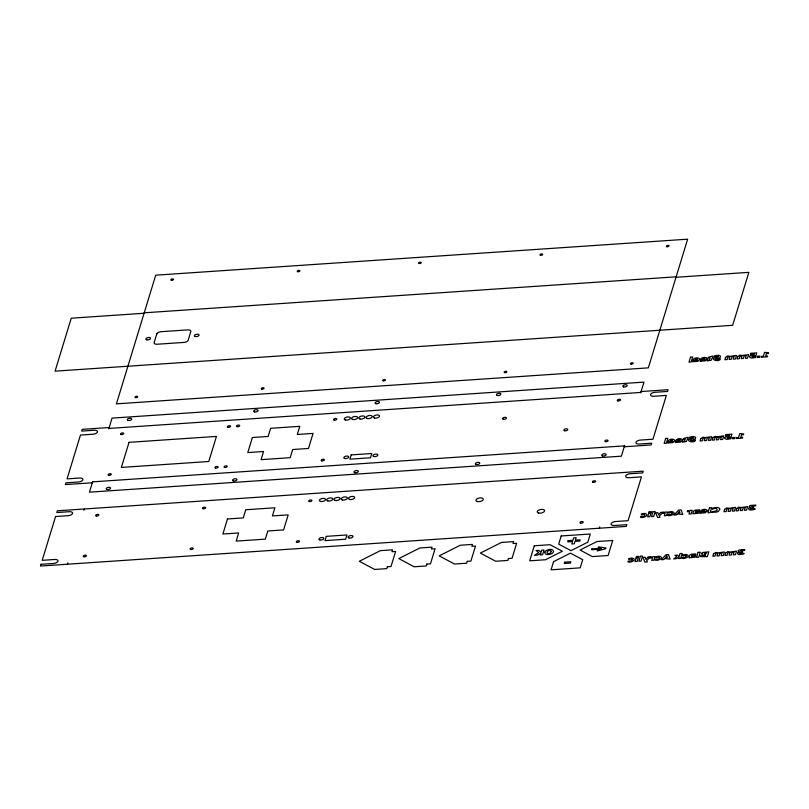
<?xml version="1.0" encoding="UTF-8"?>
<svg xmlns="http://www.w3.org/2000/svg" width="809" height="809" viewBox="0 0 809 809"><rect width="100%" height="100%" fill="white"/><g stroke="black" fill="none" stroke-linecap="round" stroke-linejoin="round"><path stroke-width="1.21" d="M624.649 445.395L621.363 456.175L89.435 492.175L92.732 481.395M640.688 392.901L643.984 382.121L112.057 418.122L108.76 428.901M676.011 277.275L687.64 239.181L155.722 275.181L116.415 403.853L648.343 367.852L676.011 277.275L748.851 272.34L732.671 325.299L55.073 371.159L71.243 318.2L144.083 313.265M67.43 564.217L67.845 562.852M83.883 510.358L84.298 508.982M599.358 528.226L599.772 526.851M642.629 513.654L641.406 513.948C640.243 516.253 645.006 512.714 644.854 515.303C644.136 517.679 640.657 515.111 640.415 517.173C642.912 518.69 650.264 514.969 645.238 513.513A5.309 2.548 -10.8 0 0 642.629 513.654M144.224 312.81L676.142 276.809M109.185 427.526L82.205 429.357L81.669 431.096L94.188 430.246A3.954 1.901 -10.8 0 1 97.434 431.976A3.954 1.901 -10.8 0 1 92.974 434.231L80.455 435.07L67.076 478.877L79.595 478.028A3.954 1.901 -10.8 0 1 82.842 479.757A3.954 1.901 -10.8 0 1 78.382 482.012L65.863 482.852L65.327 484.591L92.307 482.771M641.102 391.536L668.082 389.705L667.556 391.445L655.037 392.284A3.954 1.901 -10.8 0 0 650.578 394.539A3.954 1.901 -10.8 0 0 653.824 396.268L666.343 395.419L652.964 439.226L640.445 440.066A3.954 1.901 -10.8 0 0 635.975 442.321A3.954 1.901 -10.8 0 0 639.221 444.05L651.741 443.201L651.215 444.94L624.235 446.77M108.912 428.436L640.829 392.436M714.337 437.022L722.053 436.496M92.59 481.861L624.508 445.86M738.212 550.919L739.537 551.92L738.182 552.335A1.952 0.94 -10.8 0 0 737.414 552.911C737.252 555.672 742.116 554.165 743.764 553.943C746.404 552.234 733.49 554.468 742.318 552.203C743.683 550.535 739.709 552.153 740.68 550.717C741.964 549.544 744.674 551.748 744.836 549.594L739.436 549.948A1.952 0.94 -10.8 0 0 738.364 550.636L738.212 550.919M749.326 506.383L750.641 507.385L749.296 507.799A1.952 0.94 -10.8 0 0 748.527 508.376C748.355 511.136 753.219 509.63 754.878 509.407C757.507 507.698 744.593 509.933 753.432 507.678C754.797 505.999 750.823 507.617 751.783 506.181C753.078 505.008 755.778 507.213 755.95 505.059L750.55 505.413A1.952 0.94 -10.8 0 0 749.468 506.1L749.326 506.383M690.532 440.359L692.817 440.652A5.35 2.569 -10.8 0 0 695.356 439.904L695.214 441.026C691.958 443.463 684.333 439.944 691.483 438.7C697.651 436.809 688.044 439.034 689.521 437.244C696.519 434.959 698.521 439.348 690.532 440.359M715.358 359.095L717.644 359.388A5.35 2.569 -10.8 0 0 720.182 358.64L720.04 359.762C716.784 362.189 709.159 358.68 716.299 357.436C722.477 355.545 712.871 357.76 714.347 355.98C721.345 353.685 723.347 358.084 715.358 359.095M701.706 553.407L702.657 554.367L700.382 555.975A2.528 1.214 -10.8 0 0 701.049 556.653L707.359 556.602L708.815 551.839L702.96 552.436A1.82 0.88 -10.8 0 0 701.848 553.113L701.706 553.407M693.616 556.279L691.382 556.764L691.614 556.016L693.616 556.279M697.419 512.239L695.184 512.724L695.416 511.976L697.419 512.239M632.234 559.494C632.173 562.437 627.976 559.737 627.764 561.81C630.262 563.327 637.623 559.616 632.587 558.149A5.309 2.548 -10.8 0 0 629.978 558.291L628.755 558.584C627.784 560.829 631.445 557.694 632.234 559.494M659.416 557.664C659.355 560.597 655.159 557.897 654.946 559.98C657.444 561.486 664.806 557.775 659.77 556.309A5.309 2.548 -10.8 0 0 657.161 556.45L655.937 556.754C654.966 558.989 658.637 555.854 659.416 557.664M672.067 513.017C672.006 515.95 667.809 513.26 667.597 515.333C670.095 516.85 677.446 513.128 672.421 511.672A5.309 2.548 -10.8 0 0 669.812 511.814L668.588 512.107C667.617 514.352 671.278 511.217 672.067 513.017M686.184 555.844C686.123 558.786 681.926 556.086 681.714 558.159C684.212 559.676 691.574 555.965 686.538 554.499A5.309 2.548 -10.8 0 0 683.929 554.64L682.705 554.934C681.734 557.179 685.395 554.044 686.184 555.844M702.809 555.459L705.317 555.884L705.681 554.691L702.809 555.459M699.613 511.986L699.461 512.572A2.124 1.021 -10.8 0 1 698.713 513.189L692.747 513.816L693.626 511.066L695.113 510.196L699.755 509.892L699.492 510.762L695.619 511.288L699.613 511.986M695.801 556.026L695.659 556.612A2.124 1.021 -10.8 0 1 694.911 557.229L688.934 557.856L689.824 555.105L691.311 554.236L695.952 553.932L695.679 554.802L691.806 555.328L695.801 556.026M724.601 437.73C725.016 440.339 729.152 438.913 730.931 438.7L731.245 437.659L727.776 438.245L726.917 437.618L731.114 436.82L731.933 434.15L725.815 434.564L725.542 435.464L729.465 435.191L729.222 435.99L726.077 436.466L724.601 437.73M749.427 356.466C749.832 359.065 753.978 357.649 755.758 357.436L756.071 356.395L752.592 356.981L751.743 356.344L755.94 355.555L756.759 352.876L750.641 353.29L750.368 354.19L754.291 353.927L754.049 354.726L750.894 355.191L749.427 356.466M675.009 440.521L672.815 442.644L667.647 442.968C668.568 441.38 678.67 441.754 667.951 441.593C668.639 438.933 673.786 438.185 675.009 440.521M682.553 440.005L680.359 442.129L675.191 442.462C676.102 440.875 686.204 441.249 675.495 441.087C676.182 438.417 681.33 437.669 682.553 440.005M699.836 359.257L697.641 361.38L692.474 361.704C693.384 360.116 703.486 360.49 692.777 360.329C693.465 357.659 698.602 356.911 699.836 359.257M707.369 358.741L705.185 360.865L700.018 361.188C700.928 359.601 711.03 359.975 700.311 359.813C701.009 357.153 706.146 356.405 707.369 358.741M707.4 510.671L705.205 512.795L700.038 513.118C700.958 511.531 711.06 511.905 700.341 511.743C701.029 509.083 706.176 508.335 707.4 510.671M719.818 509.124L718.594 511.167A4.025 1.931 -10.8 0 1 716.37 512.148L711.455 512.239C711.687 511.025 720.182 511.601 716.218 508.416A2.66 1.274 -10.8 0 0 714.489 508.527L712.375 509.225L712.719 508.092L716.936 507.455L719.059 507.931L719.818 509.124M544.679 552.294C544.993 556.198 552.456 554.701 553.629 551.698C553.316 547.784 545.842 549.291 544.679 552.294M551.313 551.465L550.241 553.113A1.78 0.849 -10.8 0 1 549.068 553.528A1.942 0.93 -10.8 0 1 547.905 553.538C544.831 552.092 550.707 548.522 551.313 551.465M40.976 564.308L40.45 566.047L626.328 526.396L626.864 524.657L614.344 525.506A3.954 1.901 -10.8 0 1 611.098 523.777A3.954 1.901 -10.8 0 1 615.558 521.522L628.077 520.683L641.456 476.875L628.937 477.725A3.954 1.901 -10.8 0 1 625.691 475.995A3.954 1.901 -10.8 0 1 630.15 473.74L642.67 472.901L643.206 471.162L57.318 510.813L56.792 512.542L69.311 511.703A3.954 1.901 -10.8 0 1 72.557 513.432A3.954 1.901 -10.8 0 1 68.098 515.677L55.578 516.526L42.199 560.334L54.719 559.484A3.954 1.901 -10.8 0 1 57.965 561.213A3.954 1.901 -10.8 0 1 53.495 563.469L40.976 564.308M156.835 333.814L154.145 342.591A3.742 1.8 -10.8 0 0 157.219 344.229L183.926 342.419A3.742 1.8 -10.8 0 0 188.143 340.296L190.823 331.518A3.742 1.8 -10.8 0 0 187.759 329.88L161.052 331.69A3.742 1.8 -10.8 0 0 156.835 333.814M129.035 442.331L121.37 467.42L208.783 461.504L216.448 436.415L129.035 442.331M227.491 518.974L222.89 534.021L238.675 532.949L236.188 541.11L265.322 539.138L267.809 530.987L283.595 529.915L288.186 514.868L272.411 515.93L274.898 507.779L245.764 509.751L243.276 517.902L227.491 518.974M252.368 437.517L247.776 452.565L263.552 451.503L261.064 459.654L290.198 457.682L292.696 449.531L308.472 448.459L313.073 433.412L297.287 434.473L299.775 426.323L270.641 428.295L268.153 436.445L252.368 437.517M326.3 536.357L324.996 540.624L345.635 539.219L346.94 534.961L326.3 536.357M351.177 454.901L349.882 459.168L370.512 457.763L371.816 453.505L351.177 454.901M387.369 566.745L386.793 568.626L374.658 569.455L359.317 561.274L380.402 550.636L392.547 549.817L391.971 551.698L395.611 551.455L391.01 566.502L387.369 566.745M426.828 564.075L426.252 565.956L414.107 566.785L398.776 558.604L419.861 547.966L431.996 547.147L431.419 549.028L435.07 548.785L430.469 563.833L426.828 564.075M467.258 561.345L466.682 563.226L454.537 564.045L439.206 555.874L460.281 545.236L472.426 544.417L471.849 546.297L475.49 546.045L470.899 561.092L467.258 561.345M508.406 558.554L507.83 560.435L495.695 561.264L480.354 553.083L501.438 542.445L513.584 541.625L513.007 543.506L516.648 543.264L512.046 558.311L508.406 558.554M534.294 545.772L529.693 560.819L545.478 559.757L562.346 551.242L550.069 544.71L534.294 545.772M540.756 553.316L540.26 554.934L542.576 554.772L544.032 550.009L541.717 550.16L541.069 552.284L538.764 550.363L536.084 550.545L538.693 552.537L534.486 555.318L537.287 555.136L540.756 553.316M561.183 535.973L558.695 544.123L570.962 550.656L587.83 542.151L590.317 534.001L561.183 535.973M553.568 561.658L551.081 569.819L580.215 567.847L582.713 559.686L570.436 553.154L553.568 561.658M568.161 540.634L567.787 541.878L572.55 541.555L571.801 543.992L574.259 543.83L575.007 541.383L579.77 541.059L580.144 539.825L575.381 540.149L576.129 537.702L573.672 537.874L572.924 540.311L568.161 540.634M564.672 562.164L564.267 563.499L570.436 563.074L570.841 561.739L564.672 562.164M591.905 548.866L591.642 549.756L601.208 549.109L597.517 550.069L597.244 550.949L605.729 548.704L605.951 548.006L598.508 546.833L598.235 547.723L601.461 548.219L591.905 548.866M612.716 540.463L608.115 555.52L592.34 556.582L580.063 550.049L596.931 541.534L612.716 540.463M665.696 438.417L664.179 443.403L666.353 443.251L667.87 438.276L665.696 438.417M690.522 357.153L689.005 362.139L691.169 361.987L692.696 357.002L690.522 357.153M648.788 513.26L647.696 516.86L649.86 516.718L650.962 513.118L648.788 513.26M649.152 511.885L648.889 512.754L651.184 512.603L651.447 511.723L649.152 511.885M636.147 557.907L635.045 561.497L637.209 561.355L638.311 557.755L636.147 557.907M636.501 556.521L636.238 557.391L638.534 557.239L638.797 556.37L636.501 556.521M653.045 511.622L651.528 516.607L653.692 516.455L655.219 511.47L653.045 511.622M640.394 556.258L638.877 561.244L641.052 561.092L642.568 556.107L640.394 556.258M682.574 441.35L682.331 442.139L686.356 441.532L687.438 439.075L688.267 439.014L687.994 437.264L683.413 438.579L683.18 439.358L685.274 439.216L684.596 441.087L682.574 441.35M707.39 360.086L707.157 360.875L711.182 360.268L712.264 357.8L713.093 357.75L712.82 355.99L708.239 357.315L708.006 358.094L710.09 357.952L709.705 359.226L709.058 360.015L707.39 360.086M662.935 512.309L662.611 513.371L665.079 513.331L664.341 515.737L666.515 515.586L667.617 511.986L662.935 512.309M650.284 556.946L649.961 558.008L652.428 557.967L651.7 560.374L653.864 560.222L654.966 556.632L650.284 556.946M700.796 438.63L700.078 440.976L702.263 440.824L702.97 438.579L704.073 437.993L705.023 438.144L704.245 440.693L706.429 440.541L707.137 438.296L708.239 437.709L709.2 437.861L708.411 440.409L710.585 440.258L711.687 436.668L705.428 437.598L702.849 437.184L700.796 438.63M725.622 357.366L724.904 359.702L727.089 359.56L727.797 357.315L728.899 356.729L729.849 356.87L729.071 359.429L731.255 359.277L731.963 357.032L733.065 356.445L734.016 356.587L733.237 359.145L735.411 358.994L736.514 355.394L730.254 356.334L727.675 355.92L725.622 357.366M687.559 510.641L687.235 511.703L689.703 511.662L688.965 514.069L691.139 513.917L692.231 510.327L687.559 510.641M712.911 437.811L712.193 440.157L714.377 440.005L715.085 437.76L716.187 437.173L717.138 437.325L716.359 439.874L718.544 439.722L719.252 437.477L720.354 436.89L721.304 437.042L720.526 439.59L722.7 439.439L723.802 435.849L717.543 436.779L714.964 436.364L712.911 437.811M737.727 356.547L737.019 358.883L739.204 358.741L739.901 356.496L741.014 355.909L741.964 356.051L741.186 358.599L743.37 358.458L744.078 356.213L745.18 355.626L746.131 355.768L745.352 358.326L747.526 358.175L748.618 354.575L742.369 355.515L739.78 355.1L737.727 356.547M678.872 557.229L678.458 558.564L680.632 558.412L682.159 553.427L679.985 553.578L679.135 556.37L677.507 555.105L674.939 555.277L676.9 556.663L673.664 558.888L676.243 558.716L678.872 557.229M709.463 507.799L707.946 512.785L710.11 512.633L711.637 507.658L709.463 507.799M732.893 437.517L732.509 438.781L734.703 438.63L735.088 437.376L732.893 437.517M757.709 356.253L757.325 357.507L759.52 357.366L759.904 356.102L757.709 356.253M698.116 552.355L696.6 557.33L698.764 557.189L700.291 552.203L698.116 552.355M736.615 437.689L736.362 438.518L742.46 438.104L742.723 437.275L740.771 437.406L741.54 434.878L743.491 434.746L743.724 433.968L739.729 433.604L738.516 437.558L736.615 437.689M761.441 356.415L761.188 357.254L767.286 356.84L767.539 356L765.597 356.132L766.366 353.614L768.307 353.482L768.55 352.704L764.545 352.34L763.342 356.284L761.441 356.415M706.237 552.871C705.256 555.722 702.303 552.274 706.237 552.871M724.631 509.357L723.924 511.703L726.098 511.551L726.806 509.306L727.918 508.73L728.869 508.871L728.09 511.419L730.274 511.278L730.972 509.033L732.084 508.446L733.035 508.588L732.256 511.136L734.42 510.995L735.523 507.395L729.263 508.335L726.684 507.91L724.631 509.357M713.528 553.892L712.81 556.238L714.994 556.086L715.692 553.841L716.804 553.265L717.755 553.407L716.976 555.955L719.161 555.813L719.868 553.558L720.971 552.982L721.921 553.123L721.143 555.672L723.317 555.53L724.409 551.93L718.159 552.871L715.571 552.446L713.528 553.892M736.746 508.537L736.028 510.883L738.212 510.732L738.92 508.487L740.023 507.91L740.973 508.052L740.195 510.6L742.379 510.449L743.087 508.204L744.189 507.627L745.15 507.769L744.371 510.317L746.535 510.176L747.637 506.576L741.378 507.516L738.799 507.091L736.746 508.537M725.633 553.073L724.925 555.419L727.099 555.267L727.807 553.022L728.919 552.436L729.87 552.587L729.091 555.136L731.275 554.984L731.983 552.739L733.085 552.163L734.036 552.304L733.257 554.853L735.421 554.711L736.524 551.111L730.264 552.051L727.685 551.627L725.633 553.073M695.305 359.186C698.046 360.703 698.157 357.548 695.305 359.186M702.849 358.68C705.59 360.197 705.691 357.032 702.849 358.68M670.479 440.45C673.23 441.977 673.331 438.812 670.479 440.45M678.023 439.944C680.763 441.461 680.875 438.306 678.023 439.944M702.869 510.61C705.62 512.127 705.721 508.962 702.869 510.61M677.264 513.907L676.395 514.918L674.008 515.08L678.579 510.105L681.117 509.933L682.776 514.484L677.264 513.907M664.624 558.544L663.744 559.555L661.357 559.717L665.938 554.741L668.467 554.569L670.125 559.13L664.624 558.544M679.459 511.369L678.043 513.007L679.924 512.876L679.459 511.369M666.818 556.005L665.392 557.644L667.273 557.522L666.818 556.005M660.67 512.461L658.516 514.817L657.838 512.653L655.603 512.805L657.616 517.487L659.952 517.325L659.325 515.99L662.955 512.309L660.67 512.461M648.029 557.098L645.875 559.454L645.188 557.29L642.963 557.441L644.975 562.124L647.301 561.962L646.684 560.627L650.305 556.946L648.029 557.098M623.608 386.914A2.245 1.082 -10.8 0 0 627.187 385.721A2.245 1.082 -10.8 0 0 624.214 384.963A2.245 1.082 -10.8 0 0 623.608 386.914M497.262 395.47A2.245 1.082 -10.8 0 0 500.842 394.266A2.245 1.082 -10.8 0 0 497.859 393.518A2.245 1.082 -10.8 0 0 497.262 395.47M375.861 403.681A2.245 1.082 -10.8 0 0 379.441 402.488A2.245 1.082 -10.8 0 0 376.458 401.729A2.245 1.082 -10.8 0 0 375.861 403.681M254.461 411.902A2.245 1.082 -10.8 0 0 258.031 410.699A2.245 1.082 -10.8 0 0 255.057 409.941A2.245 1.082 -10.8 0 0 254.461 411.902M128.105 420.447A2.245 1.082 -10.8 0 0 131.685 419.254A2.245 1.082 -10.8 0 0 128.702 418.496A2.245 1.082 -10.8 0 0 128.105 420.447M107.021 489.485A2.245 1.082 -10.8 0 0 110.6 488.282A2.245 1.082 -10.8 0 0 107.617 487.524A2.245 1.082 -10.8 0 0 107.021 489.485M233.376 480.93A2.245 1.082 -10.8 0 0 236.946 479.737A2.245 1.082 -10.8 0 0 233.973 478.979A2.245 1.082 -10.8 0 0 233.376 480.93M354.777 472.719A2.245 1.082 -10.8 0 0 358.347 471.516A2.245 1.082 -10.8 0 0 355.373 470.757A2.245 1.082 -10.8 0 0 354.777 472.719M476.177 464.497A2.245 1.082 -10.8 0 0 479.747 463.304A2.245 1.082 -10.8 0 0 476.774 462.546A2.245 1.082 -10.8 0 0 476.177 464.497M602.523 455.952A2.245 1.082 -10.8 0 0 606.103 454.749A2.245 1.082 -10.8 0 0 603.12 453.991A2.245 1.082 -10.8 0 0 602.523 455.952M215.528 468.027A1.618 0.779 -10.8 0 0 218.106 467.167A1.618 0.779 -10.8 0 0 215.963 466.621A1.618 0.779 -10.8 0 0 215.528 468.027M109.023 475.308A1.618 0.779 -10.8 0 0 111.288 474.205A1.618 0.779 -10.8 0 0 108.79 473.983A1.618 0.779 -10.8 0 0 109.023 475.308M121.148 434.504A1.618 0.779 -10.8 0 0 123.726 433.634A1.618 0.779 -10.8 0 0 121.572 433.088A1.618 0.779 -10.8 0 0 121.148 434.504M227.976 427.273A1.618 0.779 -10.8 0 0 230.565 426.404A1.618 0.779 -10.8 0 0 228.411 425.858A1.618 0.779 -10.8 0 0 227.976 427.273M344.735 458.491A2.488 1.193 -10.8 0 0 348.709 457.156A2.488 1.193 -10.8 0 0 345.403 456.316A2.488 1.193 -10.8 0 0 344.735 458.491M373.869 456.519A2.488 1.193 -10.8 0 0 377.843 455.184A2.488 1.193 -10.8 0 0 374.537 454.345A2.488 1.193 -10.8 0 0 373.869 456.519M564.571 430.752A1.992 0.961 -10.8 0 0 567.746 429.68A1.992 0.961 -10.8 0 0 565.097 429.013A1.992 0.961 -10.8 0 0 564.571 430.752M503.289 419.234A1.992 0.961 -10.8 0 0 506.464 418.172A1.992 0.961 -10.8 0 0 503.825 417.505A1.992 0.961 -10.8 0 0 503.289 419.234M345.413 419.962A3.115 1.497 -10.8 0 0 350.388 418.293A3.115 1.497 -10.8 0 0 346.242 417.242A3.115 1.497 -10.8 0 0 345.413 419.962M352.704 419.466A3.115 1.497 -10.8 0 0 357.669 417.798A3.115 1.497 -10.8 0 0 353.533 416.756A3.115 1.497 -10.8 0 0 352.704 419.466M359.985 418.971A3.115 1.497 -10.8 0 0 364.95 417.313A3.115 1.497 -10.8 0 0 360.814 416.261A3.115 1.497 -10.8 0 0 359.985 418.971M367.266 418.486A3.115 1.497 -10.8 0 0 372.231 416.817A3.115 1.497 -10.8 0 0 368.095 415.765A3.115 1.497 -10.8 0 0 367.266 418.486M374.557 417.99A3.115 1.497 -10.8 0 0 379.522 416.322A3.115 1.497 -10.8 0 0 375.386 415.27A3.115 1.497 -10.8 0 0 374.557 417.99M605.466 441.643A1.618 0.779 -10.8 0 0 608.055 440.774A1.618 0.779 -10.8 0 0 605.901 440.227A1.618 0.779 -10.8 0 0 605.466 441.643M617.914 400.88A1.618 0.779 -10.8 0 0 620.503 400.01A1.618 0.779 -10.8 0 0 618.349 399.464A1.618 0.779 -10.8 0 0 617.914 400.88M321.749 460.837A1.618 0.779 -10.8 0 0 324.338 459.977A1.618 0.779 -10.8 0 0 322.184 459.431A1.618 0.779 -10.8 0 0 321.749 460.837M334.208 420.083A1.618 0.779 -10.8 0 0 336.787 419.214A1.618 0.779 -10.8 0 0 334.633 418.668A1.618 0.779 -10.8 0 0 334.208 420.083M237.077 426.656A1.618 0.779 -10.8 0 0 239.666 425.787A1.618 0.779 -10.8 0 0 237.512 425.241A1.618 0.779 -10.8 0 0 237.077 426.656M224.629 467.41A1.618 0.779 -10.8 0 0 227.218 466.55A1.618 0.779 -10.8 0 0 225.064 466.004A1.618 0.779 -10.8 0 0 224.629 467.41M631 364.08A1.375 0.657 -10.8 0 0 633.184 363.352A1.375 0.657 -10.8 0 0 631.364 362.887A1.375 0.657 -10.8 0 0 631 364.08M504.654 372.636A1.375 0.657 -10.8 0 0 506.838 371.897A1.375 0.657 -10.8 0 0 505.018 371.442A1.375 0.657 -10.8 0 0 504.654 372.636M383.254 380.847A1.375 0.657 -10.8 0 0 385.438 380.119A1.375 0.657 -10.8 0 0 383.618 379.654A1.375 0.657 -10.8 0 0 383.254 380.847M261.853 389.068A1.375 0.657 -10.8 0 0 264.037 388.33A1.375 0.657 -10.8 0 0 262.217 387.875A1.375 0.657 -10.8 0 0 261.853 389.068M135.497 397.613A1.375 0.657 -10.8 0 0 137.692 396.885A1.375 0.657 -10.8 0 0 135.861 396.42A1.375 0.657 -10.8 0 0 135.497 397.613M171.356 280.238A1.375 0.657 -10.8 0 0 173.541 279.499A1.375 0.657 -10.8 0 0 171.72 279.044A1.375 0.657 -10.8 0 0 171.356 280.238M297.702 271.682A1.375 0.657 -10.8 0 0 299.886 270.954A1.375 0.657 -10.8 0 0 298.066 270.489A1.375 0.657 -10.8 0 0 297.702 271.682M419.335 263.512A1.375 0.657 -10.8 0 0 421.307 262.601A1.375 0.657 -10.8 0 0 419.224 262.369A1.375 0.657 -10.8 0 0 419.335 263.512M540.523 255.26A1.375 0.657 -10.8 0 0 542.697 254.511A1.375 0.657 -10.8 0 0 540.847 254.066A1.375 0.657 -10.8 0 0 540.523 255.26M666.879 246.705A1.375 0.657 -10.8 0 0 669.043 245.956A1.375 0.657 -10.8 0 0 667.192 245.521A1.375 0.657 -10.8 0 0 666.879 246.705M195.303 336.524A2.366 1.133 -10.8 0 0 199.075 335.25A2.366 1.133 -10.8 0 0 195.93 334.461A2.366 1.133 -10.8 0 0 195.303 336.524M146.742 339.81A2.366 1.133 -10.8 0 0 150.514 338.536A2.366 1.133 -10.8 0 0 147.369 337.737A2.366 1.133 -10.8 0 0 146.742 339.81M348.992 537.975A2.488 1.193 -10.8 0 0 352.967 536.64A2.488 1.193 -10.8 0 0 349.65 535.801A2.488 1.193 -10.8 0 0 348.992 537.975M320.536 501.418A3.115 1.497 -10.8 0 0 325.501 499.75A3.115 1.497 -10.8 0 0 321.365 498.698A3.115 1.497 -10.8 0 0 320.536 501.418M327.817 500.923A3.115 1.497 -10.8 0 0 332.782 499.254A3.115 1.497 -10.8 0 0 328.646 498.213A3.115 1.497 -10.8 0 0 327.817 500.923M335.108 500.427A3.115 1.497 -10.8 0 0 340.073 498.769A3.115 1.497 -10.8 0 0 335.937 497.717A3.115 1.497 -10.8 0 0 335.108 500.427M342.389 499.942A3.115 1.497 -10.8 0 0 347.354 498.273A3.115 1.497 -10.8 0 0 343.218 497.222A3.115 1.497 -10.8 0 0 342.389 499.942M349.67 499.446A3.115 1.497 -10.8 0 0 354.635 497.778A3.115 1.497 -10.8 0 0 350.499 496.726A3.115 1.497 -10.8 0 0 349.67 499.446M319.848 539.947A2.488 1.193 -10.8 0 0 323.822 538.612A2.488 1.193 -10.8 0 0 320.516 537.773A2.488 1.193 -10.8 0 0 319.848 539.947M580.589 523.099A1.618 0.779 -10.8 0 0 583.168 522.23A1.618 0.779 -10.8 0 0 581.014 521.684A1.618 0.779 -10.8 0 0 580.589 523.099M593.037 482.336A1.618 0.779 -10.8 0 0 595.616 481.466A1.618 0.779 -10.8 0 0 593.472 480.92A1.618 0.779 -10.8 0 0 593.037 482.336M296.873 542.293A1.618 0.779 -10.8 0 0 299.451 541.433A1.618 0.779 -10.8 0 0 297.308 540.887A1.618 0.779 -10.8 0 0 296.873 542.293M309.321 501.54A1.618 0.779 -10.8 0 0 311.91 500.67A1.618 0.779 -10.8 0 0 309.756 500.124A1.618 0.779 -10.8 0 0 309.321 501.54M203.099 508.73A1.618 0.779 -10.8 0 0 205.678 507.86A1.618 0.779 -10.8 0 0 203.524 507.314A1.618 0.779 -10.8 0 0 203.099 508.73M96.261 515.96A1.618 0.779 -10.8 0 0 98.85 515.09A1.618 0.779 -10.8 0 0 96.696 514.544A1.618 0.779 -10.8 0 0 96.261 515.96M84.136 556.764A1.618 0.779 -10.8 0 0 86.411 555.662A1.618 0.779 -10.8 0 0 83.903 555.439A1.618 0.779 -10.8 0 0 84.136 556.764M190.651 549.483A1.618 0.779 -10.8 0 0 193.23 548.623A1.618 0.779 -10.8 0 0 191.076 548.077A1.618 0.779 -10.8 0 0 190.651 549.483M477.33 501.509A3.742 1.8 -10.8 0 0 483.286 499.507A3.742 1.8 -10.8 0 0 478.321 498.253A3.742 1.8 -10.8 0 0 477.33 501.509M538.602 513.027A3.742 1.8 -10.8 0 0 544.568 511.025A3.742 1.8 -10.8 0 0 539.603 509.761A3.742 1.8 -10.8 0 0 538.602 513.027"/></g></svg>
